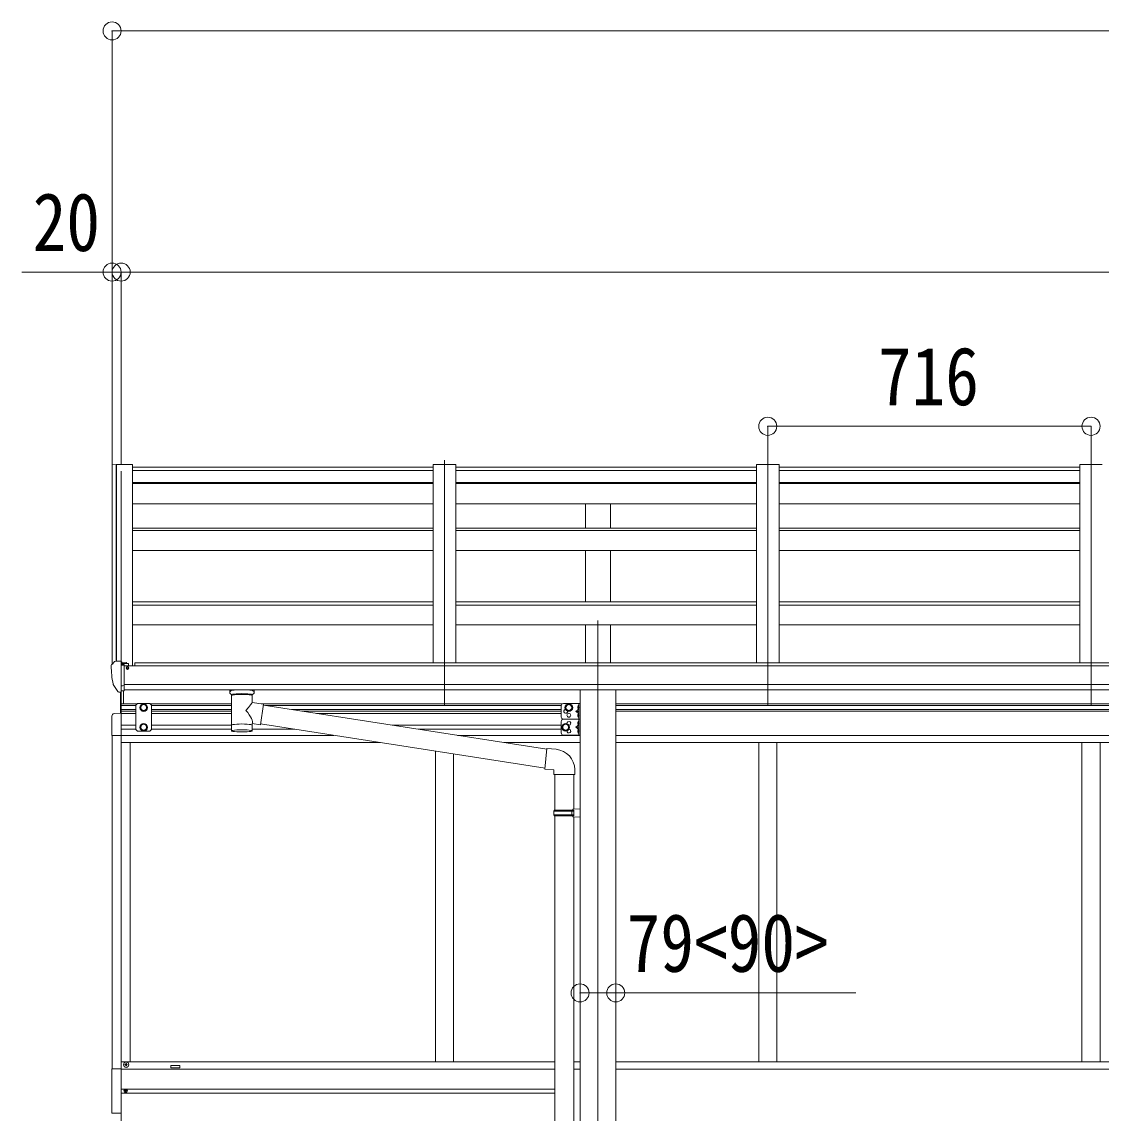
# Model space of a CAD drawing. Units: millimetres at full size, sheet at 1:40. Extents: x -11181 to 11305, y -7804 to 7716.
# Drawn here: x -733 to 1658, y 1097 to 3514 of the extents above; entities that cross this region are included whole.
import ezdxf
from ezdxf.enums import TextEntityAlignment as Align

# ---------------------------------------------------------------- set-up
doc = ezdxf.new("R2010")
doc.units = ezdxf.units.MM
doc.header["$LTSCALE"] = 40
doc.header["$PDMODE"] = 32
doc.header["$PDSIZE"] = 40
for name, color, linetype, lineweight in [('0-1_本体', 4, 'Continuous', 9), ('0-2_部品', 7, 'Continuous', 9), ('0-8_PARTS2', 2, 'Continuous', 9), ('0-A_寸法', 6, 'Continuous', 9), ('1-1_GLASS', 4, 'Continuous', 9), ('1-2_GLASS_SEAL', 7, 'Continuous', 9), ('1-A', 6, 'Continuous', 9)]:
    doc.layers.add(name, color=color, linetype=linetype, lineweight=lineweight)
doc.styles.add('ＭＳ ゴシック', font='')
doc.styles.get('ＭＳ ゴシック').set_extended_font_data('MS Gothic')

msp = doc.modelspace()

# ---------------------------------------------------------------- linework, layer by layer
at = {"layer": '0-1_本体'}
for p, q in [((-532.73, 2532.04), (-532.75, 2090.99)), ((-531.79, 2532.93), (-523.96, 2533.34)), ((-523.74, 2533.26), (-523.74, 2097.53)), ((-523.66, 2533.15), (-523.04, 2531.53)), ((-487.74, 2533.35), (-487.74, 2087.35)), ((178.26, 2527.29), (-487.74, 2527.29)), ((-487.74, 2520.35), (178.26, 2520.35)), ((178.26, 2533.35), (178.26, 2094.06)), ((228.26, 2533.35), (178.26, 2533.35)), ((228.26, 2533.35), (228.26, 2094.06)), ((894.26, 2527.29), (228.26, 2527.29)), ((228.26, 2520.35), (894.26, 2520.35)), ((894.26, 2533.35), (894.26, 2094.06)), ((944.26, 2533.35), (894.26, 2533.35)), ((944.26, 2533.35), (944.26, 2094.06)), ((1610.26, 2527.29), (944.26, 2527.29)), ((944.26, 2520.35), (1610.26, 2520.35)), ((1610.26, 2533.35), (1610.26, 2094.06)), ((1660.26, 2533.35), (1610.26, 2533.35)), ((-487.74, 2493.63), (178.26, 2493.63)), ((-487.74, 2491.05), (178.26, 2491.05)), ((228.26, 2493.63), (894.26, 2493.63)), ((228.26, 2491.05), (894.26, 2491.05)), ((944.26, 2493.63), (1610.26, 2493.63)), ((944.26, 2491.05), (1610.26, 2491.05)), ((-487.74, 2446.32), (178.26, 2446.32)), ((228.26, 2446.32), (894.26, 2446.32)), ((515.76, 2392.58), (515.76, 2446.32)), ((570.76, 2392.58), (570.76, 2446.32)), ((944.26, 2446.32), (1610.26, 2446.32)), ((-487.74, 2392.58), (178.26, 2392.58)), ((-487.74, 2387.02), (178.26, 2387.02)), ((228.26, 2392.58), (894.26, 2392.58)), ((228.26, 2387.02), (894.26, 2387.02)), ((944.26, 2392.58), (1610.26, 2392.58)), ((944.26, 2387.02), (1610.26, 2387.02)), ((-487.74, 2343.02), (178.26, 2343.02)), ((228.26, 2343.02), (894.26, 2343.02)), ((515.76, 2228.93), (515.76, 2343.02)), ((570.76, 2228.93), (570.76, 2343.02)), ((944.26, 2343.02), (1610.26, 2343.02)), ((-487.74, 2228.93), (178.26, 2228.93)), ((228.26, 2228.93), (894.26, 2228.93)), ((944.26, 2228.93), (1610.26, 2228.93)), ((-487.74, 2222.14), (178.26, 2222.14)), ((228.26, 2222.14), (894.26, 2222.14)), ((944.26, 2222.14), (1610.26, 2222.14)), ((-487.74, 2178.58), (178.26, 2178.58)), ((228.26, 2178.58), (894.26, 2178.58)), ((515.76, 2094.06), (515.76, 2178.58)), ((570.76, 2094.06), (570.76, 2178.58)), ((944.26, 2178.58), (1610.26, 2178.58)), ((4492.76, 2087.35), (-506.24, 2087.35)), ((-482.74, 2087.35), (-482.74, 2094.06)), ((4469.26, 2094.06), (-482.74, 2094.06)), ((-506.24, 2046.13), (4492.76, 2046.13)), ((4492.76, 2034.28), (-506.24, 2034.35)), ((503.76, 2034.19), (503.76, -808.22)), ((582.76, 2034.19), (582.76, -808.22))]:
    msp.add_line(p, q, dxfattribs=at)
msp.add_lwpolyline([(-523.04, 2097.53), (-523.04, 2533.35), (-487.74, 2533.35)], dxfattribs=at)
msp.add_circle((-498.77, 2082.62), 3, dxfattribs=at)
for centre, radius, start, end in [((-531.74, 2531.93), 1, 93, 173.32986), ((-523.94, 2533.04), 0.301, 21.06327, 92.86679)]:
    msp.add_arc(centre, radius, start, end, dxfattribs=at)
at = {"layer": '0-2_部品'}
for p, q in [((-534.74, 2088.17), (-534.74, 2087.54)), ((-527.83, 2096.98), (-531.9, 2091.17)), ((-512.74, 2029.04), (-512.74, 2097.54)), ((-511.24, 2096.63), (-512.74, 2096.63)), ((-506.24, 2087.81), (-512.74, 2088.21)), ((-511.24, 2096.63), (-511.24, 2090.46)), ((-501.57, 2095.13), (-511.24, 2095.85)), ((-511.24, 2092.86), (-497.24, 2092.8)), ((-501.77, 2082.63), (-501.24, 2082.63)), ((-501.24, 2082.63), (-500.94, 2082.63)), ((-500.74, 2092.81), (-500.74, 2094.71)), ((-496.24, 2091.69), (-496.24, 2087.73)), ((-520.36, 2030.86), (-530.11, 2046.23)), ((-512.74, 2031.24), (-512.24, 2031.24)), ((-512.24, 2031.24), (-511.74, 2032.24)), ((-506.24, 2032.24), (-511.74, 2032.24)), ((-272.24, 2028.23), (-272.24, 2034.35)), ((-218.24, 2028.23), (-218.24, 2034.35)), ((-514.24, 2029.13), (-517.95, 2029.36)), ((-514.24, 2029.13), (-512.74, 2029.04)), ((-268.14, 2023.73), (-268.16, 1943.44)), ((-222.34, 2006.16), (-222.34, 2023.75)), ((-197.12, 2002.25), (-222.34, 2006.17)), ((-197.12, 2002.25), (-204.14, 1957)), ((429.72, 1902.95), (-197.43, 2000.24)), ((-222.32, 1943.44), (-222.34, 1960.07)), ((-222.34, 1959.82), (-204.14, 1957)), ((426.05, 1861.01), (-203.87, 1958.74)), ((450.68, 1902.56), (429.84, 1904.38)), ((445.76, 1846.81), (491.76, 1846.81)), ((447.76, 1846.81), (447.76, 1767.56)), ((489.76, 1846.81), (489.76, 1770.12)), ((491.76, 1846.81), (491.76, 1857.73)), ((445.76, 1765.56), (446.76, 1767.56)), ((445.76, 1765.56), (489.76, 1765.56)), ((445.76, 1765.56), (445.76, 1757.56)), ((446.76, 1767.56), (489.76, 1767.56)), ((485.28, 1765.56), (484.85, 1767.56)), ((487.76, 1770.06), (503.76, 1770.53)), ((487.76, 1768.06), (487.76, 1770.06)), ((487.76, 1768.06), (489.76, 1768.06)), ((503.76, 1770.53), (503.76, 1752.59)), ((445.76, 1757.56), (489.76, 1757.56)), ((445.76, 1757.56), (446.76, 1755.56)), ((446.76, 1755.56), (489.76, 1755.56)), ((447.76, 1755.56), (447.76, 811.37)), ((487.76, 1753.06), (487.76, 1755.06)), ((487.76, 1753.06), (503.76, 1752.59)), ((489.76, 1753), (489.76, 813.93))]:
    msp.add_line(p, q, dxfattribs=at)
for points in [[(-512.74, 2097.54), (-524.74, 2097.54), (-527.07, 2097.4)], [(-506.24, 2032.24), (-506.24, 2090.46), (-511.24, 2090.46)], [(-501.57, 2095.13), (-501.4, 2095.11), (-501.24, 2095.08), (-501.1, 2095.04), (-500.97, 2094.98), (-500.87, 2094.92), (-500.8, 2094.86), (-500.76, 2094.79), (-500.74, 2094.71)], [(-500.94, 2083.81), (-500.94, 2082.63), (-496.24, 2082.63)], [(-496.24, 2084.24), (-496.24, 2082.63), (-495.77, 2082.63)], [(-512.74, 2042.93), (-509.58, 2043.34), (-506.24, 2043.77)], [(-272.2, 2028.18), (-272.23, 2028.53), (-271.98, 2029.49), (-271.46, 2030.37), (-270.66, 2031.21), (-269.54, 2032.01), (-268.14, 2032.74)], [(-222.34, 2032.72), (-222.11, 2032.63), (-220.75, 2031.89), (-219.64, 2031.05), (-218.88, 2030.18), (-218.42, 2029.28), (-218.25, 2028.4)], [(-272.2, 2028.29), (-272.23, 2027.94), (-271.98, 2026.98), (-271.46, 2026.1), (-270.66, 2025.26), (-269.54, 2024.46), (-268.14, 2023.73)], [(-222.34, 2023.75), (-222.11, 2023.84), (-220.75, 2024.58), (-219.64, 2025.42), (-218.88, 2026.29), (-218.42, 2027.19), (-218.25, 2028.07)], [(429.84, 1904.38), (425.84, 1858.56), (445.76, 1856.81), (445.76, 1846.81)], [(485.28, 1765.56), (485.28, 1757.56), (484.85, 1755.56)], [(487.76, 1755.06), (489.76, 1755.06), (489.76, 1768.06)]]:
    msp.add_lwpolyline(points, dxfattribs=at)
for centre, radius, start, end in [((-531.74, 2088.17), 3, 93, 180), ((-342.25, 2087.55), 192.49, 180.0008, 192.1233), ((-527.01, 2096.4), 1, 93.5, 145), ((-498.74, 2082.63), 2.5, 151.64236, 180), ((-498.74, 2082.63), 2.5, 0, 151.64236), ((-527.51, 2047.73), 3, 191.83348, 210), ((-517.77, 2032.36), 3, 210, 266.5), ((-255.17, 1983.02), 51.38, 92.46126, 104.61963), ((-235.29, 1983.02), 51.38, 75.38037, 87.53874), ((446.76, 1857.73), 45, 0, 85)]:
    msp.add_arc(centre, radius, start, end, dxfattribs=at)
for centre, major_axis, ratio, start_param, end_param in [((-497.24, 2091.7), (-0.02, 1.1), 0.906239, 4.6917496, 6.2625459), ((-245.24, 2022.54), (-22.91, -0.42), 0.072511, 4.711586, 6.2823824), ((-245.22, 2024.17), (-22.91, -0.42), 0.072511, 4.711586, 6.2823824), ((-245.27, 2024.16), (22.92, -0.42), 0.07247, 0.0008089, 1.5716053), ((-245.27, 2022.54), (22.92, -0.42), 0.07247, 0.0008089, 1.5716053), ((-242.69, 1983.97), (20.32, 22.25), 0.045535, 4.9756507, 6.2441899), ((-234.24, 2028.23), (16, 0), 0.361356, 0, 0.0194874), ((-234.24, 2028.23), (16, 0), 0.361356, 6.2636979, 6.2831853), ((-245.24, 1986.61), (-22.81, 26.62), 0.234429, 3.1563334, 4.5976381), ((-245.24, 1955.88), (22.91, 0), 0.122865, 6.2831853, 9.424778), ((-245.24, 1943.44), (22.92, 0), 0.101955, 6.2829723, 9.4248207), ((-245.24, 1943.44), (22.92, 0), 0.101955, 3.1415499, 6.2833984)]:
    msp.add_ellipse(centre, major_axis=major_axis, ratio=ratio, start_param=start_param, end_param=end_param, dxfattribs=at)
at = {"layer": '0-8_PARTS2'}
for p, q in [((203.26, 1999.35), (203.26, 2543.19)), ((919.26, 1999.35), (919.26, 2543.19)), ((1635.26, 1999.35), (1635.26, 2543.19)), ((-512.74, 2518.63), (-512.74, 1999.35)), ((543.26, 2188.15), (543.26, -887.08))]:
    msp.add_line(p, q, dxfattribs=at)
at = {"layer": '0-A_寸法'}
for p, q in [((-532.73, 3493.68), (-532.73, 2533.38)), ((-532.73, 3493.68), (9531.25, 3493.68)), ((-532.73, 2959.35), (-732.73, 2959.35)), ((-512.73, 2959.35), (-532.73, 2959.35)), ((-532.73, 2959.35), (-532.73, 2533.38)), ((-512.73, 2959.35), (4499.26, 2959.35)), ((-512.73, 2959.35), (-512.73, 2533.38)), ((-512.73, 2959.35), (-512.73, 2533.38)), ((919.26, 2617.91), (1635.26, 2617.91)), ((919.26, 2617.91), (919.26, 2533.38)), ((1635.26, 2617.91), (1635.26, 2533.38)), ((503.76, 1363.07), (582.76, 1363.07))]:
    msp.add_line(p, q, dxfattribs=at)
for p in [(-532.73, 3493.68), (-532.73, 2959.35), (-512.73, 2959.35), (919.26, 2617.91), (1635.26, 2617.91), (503.76, 1363.07), (582.76, 1363.07)]:
    msp.add_point(p, dxfattribs=at)
at = {"layer": '1-1_GLASS'}
for p, q in [((-512.74, 2003.03), (-477.24, 2003.03)), ((-512.74, 1999.53), (-480.24, 1999.53)), ((-512.74, 1990.53), (-480.24, 1990.53)), ((-512.74, 1987.03), (-480.24, 1987.03)), ((-512.74, 1982.73), (-512.74, 1145.53)), ((-480.24, 1982.03), (-512.74, 1982.03)), ((-448.24, 2003.03), (-268.14, 2003.03)), ((-445.24, 1999.53), (-268.14, 1999.53)), ((-445.24, 1990.53), (-268.15, 1990.53)), ((-445.24, 1987.03), (-268.15, 1987.03)), ((-268.15, 1982.03), (-445.24, 1982.03)), ((-202.48, 2003.03), (463.76, 2003.03)), ((-193.22, 1999.53), (461.78, 1999.53)), ((-135.2, 1990.53), (461.76, 1990.53)), ((-112.64, 1987.03), (461.76, 1987.03)), ((295.34, 1982.03), (-80.41, 1982.03)), ((461.76, 1982.03), (295.34, 1982.03)), ((582.76, 2003.03), (3403.76, 2003.03)), ((582.76, 1999.53), (3403.76, 1999.53)), ((582.76, 1990.53), (3403.76, 1990.53)), ((582.76, 1987.03), (3403.76, 1987.03)), ((-512.74, 1956.03), (-480.24, 1956.03)), ((-512.74, 1947.03), (-480.24, 1947.03)), ((-41.75, 1933.53), (-512.74, 1933.53)), ((-445.24, 1956.03), (-268.15, 1956.03)), ((-445.24, 1947.03), (-268.16, 1947.03)), ((-222.33, 1947.03), (-128.77, 1947.03)), ((87.18, 1956.03), (461.76, 1956.03)), ((145.19, 1947.03), (461.76, 1947.03)), ((232.21, 1933.53), (503.76, 1933.53)), ((582.76, 1933.53), (3403.76, 1933.53)), ((-532.74, 1933.33), (-532.74, 1194.73)), ((61.38, 1917.53), (-512.74, 1917.53)), ((-492.74, 1917.53), (-492.74, 1210.53)), ((503.76, 1917.53), (335.35, 1917.53)), ((582.76, 1917.53), (3403.76, 1917.53)), ((899.26, 1917.53), (899.26, 1210.53)), ((939.26, 1917.53), (939.26, 1210.53)), ((1615.26, 1917.53), (1615.26, 1210.53)), ((1655.26, 1917.53), (1655.26, 1210.53)), ((183.26, 1898.62), (183.26, 1210.53)), ((223.26, 1892.42), (223.26, 1210.53)), ((-512.74, 1210.53), (447.76, 1210.53)), ((490.16, 1210.53), (504.16, 1210.53)), ((582.76, 1210.53), (3403.76, 1210.53)), ((-512.74, 1194.53), (447.76, 1194.53)), ((490.16, 1194.53), (504.16, 1194.53)), ((582.76, 1194.53), (3403.76, 1194.53)), ((-512.74, 1149.97), (447.76, 1149.97)), ((-512.74, 1145.53), (-512.74, 308.53)), ((447.76, 1140.97), (-512.74, 1140.97))]:
    msp.add_line(p, q, dxfattribs=at)
msp.add_lwpolyline([(-382.74, 1197.03), (-402.74, 1197.03), (-402.74, 1202.03), (-382.74, 1202.03)], close=True, dxfattribs=at)
at = {"layer": '1-2_GLASS_SEAL'}
for p, q in [((-507.24, 2003.03), (-507.24, 2032.23)), ((-514.24, 1982.53), (-514.24, 2029.13)), ((-514.24, 1982.53), (-514.24, 2029.13)), ((-512.74, 1982.53), (-512.74, 2029.03)), ((-512.74, 1982.53), (-528.03, 1981.73)), ((-476.24, 2004.03), (-480.24, 2000.03)), ((-480.24, 2000.03), (-480.24, 1946.54)), ((-449.24, 2004.03), (-476.24, 2004.03)), ((-449.24, 2004.03), (-445.24, 2000.03)), ((-445.24, 1946.54), (-445.24, 2000.03)), ((461.76, 1999.03), (461.76, 1974.03)), ((466.76, 2004.03), (503.76, 2004.03)), ((501.26, 1986.53), (494.26, 1986.53)), ((500.76, 1999.53), (499.96, 1999.39)), ((500.76, 1991.53), (499.96, 1991.67)), ((500.76, 1991.53), (501.26, 1991.62)), ((501.26, 2004.03), (501.26, 1969.03)), ((503.76, 2004.03), (503.76, 1969.03)), ((-533.24, 1976.24), (-533.24, 1933.33)), ((-462.74, 1959.04), (-469.24, 1955.28)), ((-456.24, 1955.28), (-462.74, 1959.04)), ((461.76, 1964.03), (461.76, 1939.03)), ((466.76, 1969.03), (503.76, 1969.03)), ((466.76, 1969.03), (503.76, 1969.03)), ((500.76, 1981.53), (499.96, 1981.39)), ((500.76, 1973.53), (499.96, 1973.67)), ((500.76, 1964.53), (499.96, 1964.39)), ((500.76, 1973.53), (501.26, 1973.62)), ((501.26, 1969.03), (501.26, 1934.03)), ((503.76, 1969.03), (503.76, 1934.03)), ((-476.24, 1942.54), (-480.24, 1946.54)), ((-449.24, 1942.54), (-476.24, 1942.54)), ((-469.24, 1955.28), (-469.24, 1947.78)), ((-469.24, 1947.78), (-462.74, 1944.03)), ((-462.74, 1944.03), (-456.24, 1947.78)), ((-456.24, 1947.78), (-456.24, 1955.28)), ((-449.24, 1942.54), (-445.24, 1946.54)), ((466.76, 1934.03), (503.76, 1934.03)), ((501.26, 1951.53), (494.26, 1951.53)), ((500.76, 1956.53), (499.96, 1956.67)), ((500.76, 1946.53), (499.96, 1946.39)), ((500.76, 1938.53), (499.96, 1938.67)), ((500.76, 1956.53), (501.26, 1956.62)), ((500.76, 1938.53), (501.26, 1938.62)), ((-512.74, 1933.33), (-533.24, 1933.33)), ((-503.24, 1203.53), (-504.24, 1203.53)), ((-500.24, 1204.53), (-499.24, 1204.53)), ((-503.97, 1146.44), (-504.79, 1146.44)), ((-501.51, 1145.62), (-500.69, 1145.62))]:
    msp.add_line(p, q, dxfattribs=at)
for points in [[(-469.24, 1998.78), (-462.74, 2002.54), (-456.24, 1998.78)], [(-456.24, 1998.78), (-456.24, 1991.28), (-462.74, 1987.53), (-469.24, 1991.28), (-469.24, 1998.78)], [(501.26, 1991.53), (494.26, 1986.53), (501.26, 1981.53)], [(501.64, 1995.53), (501.01, 1996.72), (498.78, 1997.83)], [(501.64, 1995.53), (501.01, 1994.34), (498.78, 1993.23)], [(500.76, 1991.53), (500.76, 1999.53), (501.26, 1999.44), (501.26, 1991.62)], [(501.64, 1977.53), (501.01, 1978.72), (498.78, 1979.83)], [(501.64, 1977.53), (501.01, 1976.34), (498.78, 1975.23)], [(501.64, 1960.53), (501.01, 1961.72), (498.78, 1962.83)], [(501.64, 1960.53), (501.01, 1959.34), (498.78, 1958.23)], [(500.76, 1973.53), (500.76, 1981.53), (501.26, 1981.44), (501.26, 1973.62)], [(500.76, 1956.53), (500.76, 1964.53), (501.26, 1964.44), (501.26, 1956.62)], [(501.26, 1956.53), (494.26, 1951.53), (501.26, 1946.53)], [(501.64, 1942.53), (501.01, 1943.72), (498.78, 1944.83)], [(501.64, 1942.53), (501.01, 1941.34), (498.78, 1940.23)], [(500.76, 1938.53), (500.76, 1946.53), (501.26, 1946.44), (501.26, 1938.62)], [(-512.74, 1195.03), (-533.44, 1195.03), (-533.44, 1097.03), (-512.74, 1097.03)], [(-504.24, 1203.53), (-504.24, 1204.53), (-503.24, 1204.53)], [(-502.24, 1205.53), (-502.24, 1206.53), (-501.24, 1206.53), (-501.24, 1205.53)], [(-501.24, 1202.53), (-501.24, 1201.53), (-502.24, 1201.53), (-502.24, 1202.53)], [(-499.24, 1204.53), (-499.24, 1203.53), (-500.24, 1203.53)], [(-504.79, 1146.44), (-504.79, 1145.62), (-503.97, 1145.62)], [(-502.33, 1147.26), (-502.33, 1148.08), (-503.15, 1148.08), (-503.15, 1147.26)], [(-503.15, 1144.8), (-503.15, 1143.98), (-502.33, 1143.98), (-502.33, 1144.8)], [(-500.69, 1145.62), (-500.69, 1146.44), (-501.51, 1146.44)]]:
    msp.add_lwpolyline(points, dxfattribs=at)
for points in [[(478.76, 1987.53), (485.26, 1991.28), (485.26, 1998.78), (478.76, 2002.54), (472.26, 1998.78), (472.26, 1991.28)], [(471.76, 1944.03), (478.26, 1947.78), (478.26, 1955.28), (471.76, 1959.04), (465.26, 1955.28), (465.26, 1947.78)]]:
    msp.add_lwpolyline(points, close=True, dxfattribs=at)
for centre, radius in [((-462.74, 1995.03), 8.5), ((-462.74, 1995.03), 7.5), ((-462.74, 1995.03), 6.5), ((478.76, 1995.03), 8.5), ((478.76, 1995.03), 7.5), ((478.76, 1995.03), 6.5), ((478.76, 1978.03), 4.25), ((-462.74, 1951.53), 8.5), ((-462.74, 1951.53), 7.5), ((-462.74, 1951.53), 6.5), ((471.76, 1951.53), 8.5), ((471.76, 1951.53), 7.5), ((471.76, 1951.53), 6.5), ((-501.74, 1204.03), 5.9), ((-502.74, 1146.03), 3.75)]:
    msp.add_circle(centre, radius, dxfattribs=at)
for centre, radius, start, end in [((466.76, 1999.03), 5, 90, 180), ((471.76, 1986.53), 4.25, 94.76077, 6.29431), ((504.86, 1995.53), 6.5, 147.94412, 212.05588), ((500.11, 1998.5), 0.9, 100, 147.94412), ((500.11, 1992.56), 0.9, 212.05588, 260), ((-527.74, 1976.24), 5.5, 93, 180), ((466.76, 1974.03), 5, 180, 270), ((466.76, 1964.03), 5, 90, 180), ((478.76, 1960.03), 4.25, 274.76077, 186.29431), ((504.86, 1977.53), 6.5, 147.94412, 212.05588), ((504.86, 1960.53), 6.5, 147.94412, 212.05588), ((500.11, 1980.5), 0.9, 100, 147.94412), ((500.11, 1974.56), 0.9, 212.05588, 260), ((500.11, 1963.5), 0.9, 100, 147.94412), ((466.76, 1939.03), 5, 180, 270), ((478.76, 1943.03), 4.25, 173.70569, 85.23923), ((504.86, 1942.53), 6.5, 147.94412, 212.05588), ((500.11, 1957.56), 0.9, 212.05588, 260), ((500.11, 1945.5), 0.9, 100, 147.94412), ((500.11, 1939.56), 0.9, 212.05588, 260), ((-503.24, 1205.53), 1, 270, 0), ((-503.24, 1202.53), 1, 0, 90), ((-500.24, 1205.53), 1, 180, 270), ((-500.24, 1202.53), 1, 90, 180), ((-503.97, 1147.26), 0.82, 270, 0), ((-503.97, 1144.8), 0.82, 0, 90), ((-501.51, 1147.26), 0.82, 180, 270), ((-501.51, 1144.8), 0.82, 90, 180)]:
    msp.add_arc(centre, radius, start, end, dxfattribs=at)
at = {"layer": '1-A'}
msp.add_line((582.76, 1363.07), (1114.08, 1363.07), dxfattribs=at)

# ---------------------------------------------------------------- texts
at = {"layer": '0-A_寸法', "color": 7, "style": 'ＭＳ ゴシック', "width": 0.85}
for s, p in [('20', (-708.73, 2967.35)), ('716', (1163.26, 2625.91))]:
    msp.add_text(s, height=129, dxfattribs=at).set_placement(p, align=Align.BOTTOM_LEFT)
at = {"layer": '1-A', "color": 7, "style": 'ＭＳ ゴシック', "width": 0.85}
msp.add_text('79<90>', height=129, dxfattribs=at).set_placement((606.76, 1371.07), align=Align.BOTTOM_LEFT)

doc.saveas('drawing.dxf')
